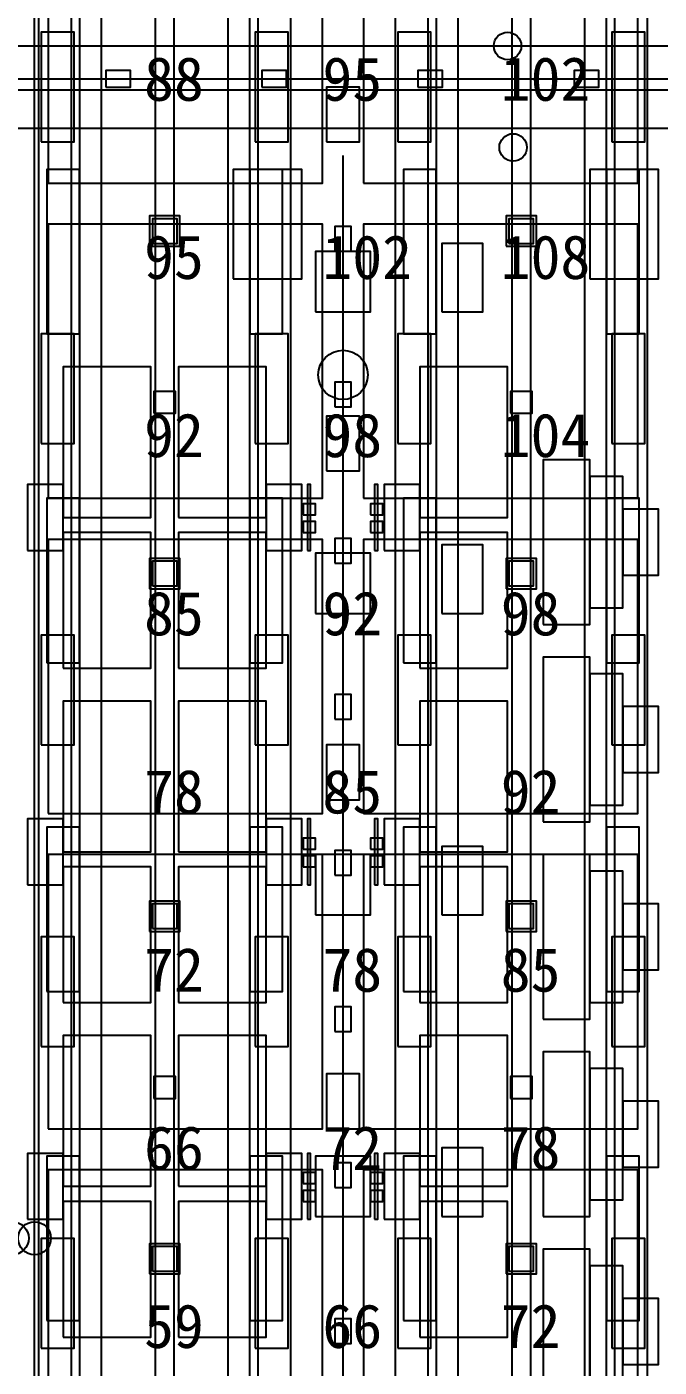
# Model space of a CAD drawing. Header units: metres. Extents: x -1640 to 1560, y -268 to 2338.
# Drawn here: x -142.28 to -119.22, y 1993.3 to 2042.2 of the extents above; entities that cross this region are included whole.
import ezdxf

# ---------------------------------------------------------------- set-up
doc = ezdxf.new("R2010")
doc.units = ezdxf.units.M
for name, color, linetype in [('1F_CHL', 4, 'Continuous'), ('1F_EHS_EXTINGUISHER_HYDRANT_CABINET_CONCEPT', 1, 'Continuous'), ('1F_PUMP', 2, 'Continuous'), ('1F_SCR', 3, 'Continuous'), ('1F_STRUCT_COLUMN', 8, 'Continuous'), ('2F_CSF_LATERAL_RACK_CONCEPT', 9, 'Continuous'), ('2F_RFG', 5, 'Continuous'), ('2F_STRUCT_COLUMN', 8, 'Continuous'), ('2F_VMB', 6, 'Continuous'), ('3F_CLEANROOM_OVERHEAD_PIPE_DUCT_CONCEPT', 9, 'Continuous'), ('3F_EHS_EGRESS_DIST_M', 2, 'Continuous'), ('3F_EHS_EXTINGUISHER_HYDRANT_CABINET_CONCEPT', 1, 'Continuous'), ('3F_EHS_GAS_DETECTOR', 6, 'Continuous'), ('3F_ETCH', 2, 'Continuous'), ('3F_FOUP', 5, 'Continuous'), ('3F_OHT', 9, 'Continuous'), ('3F_OHTV', 1, 'Continuous'), ('3F_PHOTO', 1, 'Continuous'), ('3F_STK', 3, 'Continuous'), ('3F_STRUCT_COLUMN', 8, 'Continuous'), ('3F_TBAR', 6, 'Continuous'), ('4F_FFU', 1, 'Continuous'), ('4F_STRUCT_PLENUM_TRUSS_CONCEPT', 9, 'Continuous'), ('5F_CHL', 4, 'Continuous'), ('5F_EHS_EXTINGUISHER_HYDRANT_CABINET_CONCEPT', 1, 'Continuous'), ('5F_PUMP', 2, 'Continuous'), ('5F_SCR', 3, 'Continuous'), ('5F_STRUCT_COLUMN', 8, 'Continuous'), ('6F_CSF_LATERAL_RACK_CONCEPT', 9, 'Continuous'), ('6F_RFG', 5, 'Continuous'), ('6F_STRUCT_COLUMN', 8, 'Continuous'), ('6F_VMB', 6, 'Continuous'), ('7F_CLEANROOM_OVERHEAD_PIPE_DUCT_CONCEPT', 9, 'Continuous'), ('7F_EHS_EGRESS_DIST_M', 2, 'Continuous'), ('7F_EHS_EXTINGUISHER_HYDRANT_CABINET_CONCEPT', 1, 'Continuous'), ('7F_EHS_GAS_DETECTOR', 6, 'Continuous'), ('7F_ETCH', 2, 'Continuous'), ('7F_FOUP', 5, 'Continuous'), ('7F_OHT', 9, 'Continuous'), ('7F_OHTV', 1, 'Continuous'), ('7F_PHOTO', 1, 'Continuous'), ('7F_STK', 3, 'Continuous'), ('7F_STRUCT_COLUMN', 8, 'Continuous'), ('7F_TBAR', 6, 'Continuous'), ('8F_FFU', 1, 'Continuous'), ('8F_STRUCT_PLENUM_TRUSS_CONCEPT', 9, 'Continuous'), ('UTIL_GAS.BULK_CONCEPT', 2, 'Continuous'), ('UTIL_PCW.R_CONCEPT', 1, 'Continuous'), ('UTIL_PCW.R_RISER', 1, 'Continuous'), ('UTIL_PCW.S_CONCEPT', 6, 'Continuous'), ('UTIL_PCW.S_RISER', 6, 'Continuous')]:
    doc.layers.add(name, color=color, linetype=linetype)

msp = doc.modelspace()

# ---------------------------------------------------------------- linework, layer by layer
at = {"layer": '1F_CHL'}
for points in [[(-127.15, 2031.8), (-125.65, 2031.8), (-125.65, 2034.3), (-127.15, 2034.3)], [(-127.15, 2020.8), (-125.65, 2020.8), (-125.65, 2023.3), (-127.15, 2023.3)], [(-127.15, 2009.8), (-125.65, 2009.8), (-125.65, 2012.3), (-127.15, 2012.3)], [(-127.15, 1998.8), (-125.65, 1998.8), (-125.65, 2001.3), (-127.15, 2001.3)]]:
    msp.add_lwpolyline(points, close=True, dxfattribs=at)
at = {"layer": '1F_EHS_EXTINGUISHER_HYDRANT_CABINET_CONCEPT'}
msp.add_circle((-124.75, 2041.5), 0.5, dxfattribs=at)
at = {"layer": '1F_PUMP'}
for points in [[(-141.75, 2038), (-140.55, 2038), (-140.55, 2042), (-141.75, 2042)], [(-133.95, 2038), (-132.75, 2038), (-132.75, 2042), (-133.95, 2042)], [(-128.75, 2038), (-127.55, 2038), (-127.55, 2042), (-128.75, 2042)], [(-120.95, 2038), (-119.75, 2038), (-119.75, 2042), (-120.95, 2042)], [(-141.75, 2027), (-140.55, 2027), (-140.55, 2031), (-141.75, 2031)], [(-133.95, 2027), (-132.75, 2027), (-132.75, 2031), (-133.95, 2031)], [(-128.75, 2027), (-127.55, 2027), (-127.55, 2031), (-128.75, 2031)], [(-120.95, 2027), (-119.75, 2027), (-119.75, 2031), (-120.95, 2031)], [(-141.75, 2016), (-140.55, 2016), (-140.55, 2020), (-141.75, 2020)], [(-133.95, 2016), (-132.75, 2016), (-132.75, 2020), (-133.95, 2020)], [(-128.75, 2016), (-127.55, 2016), (-127.55, 2020), (-128.75, 2020)], [(-120.95, 2016), (-119.75, 2016), (-119.75, 2020), (-120.95, 2020)], [(-141.75, 2005), (-140.55, 2005), (-140.55, 2009), (-141.75, 2009)], [(-133.95, 2005), (-132.75, 2005), (-132.75, 2009), (-133.95, 2009)], [(-128.75, 2005), (-127.55, 2005), (-127.55, 2009), (-128.75, 2009)], [(-120.95, 2005), (-119.75, 2005), (-119.75, 2009), (-120.95, 2009)], [(-141.75, 1994), (-140.55, 1994), (-140.55, 1998), (-141.75, 1998)], [(-133.95, 1994), (-132.75, 1994), (-132.75, 1998), (-133.95, 1998)], [(-128.75, 1994), (-127.55, 1994), (-127.55, 1998), (-128.75, 1998)], [(-120.95, 1994), (-119.75, 1994), (-119.75, 1998), (-120.95, 1998)]]:
    msp.add_lwpolyline(points, close=True, dxfattribs=at)
at = {"layer": '1F_SCR'}
for points in [[(-131.75, 2031.8), (-129.75, 2031.8), (-129.75, 2034), (-131.75, 2034)], [(-131.75, 2020.8), (-129.75, 2020.8), (-129.75, 2023), (-131.75, 2023)], [(-131.75, 2009.8), (-129.75, 2009.8), (-129.75, 2012), (-131.75, 2012)], [(-131.75, 1998.8), (-129.75, 1998.8), (-129.75, 2001), (-131.75, 2001)]]:
    msp.add_lwpolyline(points, close=True, dxfattribs=at)
at = {"layer": '1F_STRUCT_COLUMN'}
for points in [[(-137.8, 2034.2), (-136.7, 2034.2), (-136.7, 2035.3), (-137.8, 2035.3)], [(-124.8, 2034.2), (-123.7, 2034.2), (-123.7, 2035.3), (-124.8, 2035.3)], [(-137.8, 2021.7), (-136.7, 2021.7), (-136.7, 2022.8), (-137.8, 2022.8)], [(-124.8, 2021.7), (-123.7, 2021.7), (-123.7, 2022.8), (-124.8, 2022.8)], [(-137.8, 2009.2), (-136.7, 2009.2), (-136.7, 2010.3), (-137.8, 2010.3)], [(-124.8, 2009.2), (-123.7, 2009.2), (-123.7, 2010.3), (-124.8, 2010.3)], [(-137.8, 1996.7), (-136.7, 1996.7), (-136.7, 1997.8), (-137.8, 1997.8)], [(-124.8, 1996.7), (-123.7, 1996.7), (-123.7, 1997.8), (-124.8, 1997.8)]]:
    msp.add_lwpolyline(points, close=True, dxfattribs=at)
at = {"layer": '2F_CSF_LATERAL_RACK_CONCEPT'}
for points in [[(-140.35, 1970), (-139.55, 1970), (-139.55, 2113), (-140.35, 2113)], [(-134.95, 1970), (-134.15, 1970), (-134.15, 2113), (-134.95, 2113)], [(-127.35, 1970), (-126.55, 1970), (-126.55, 2113), (-127.35, 2113)], [(-121.95, 1970), (-121.15, 1970), (-121.15, 2113), (-121.95, 2113)]]:
    msp.add_lwpolyline(points, close=True, dxfattribs=at)
at = {"layer": '2F_RFG'}
for points in [[(-141.55, 2031), (-140.35, 2031), (-140.35, 2037), (-141.55, 2037)], [(-134.15, 2031), (-132.95, 2031), (-132.95, 2037), (-134.15, 2037)], [(-128.55, 2031), (-127.35, 2031), (-127.35, 2037), (-128.55, 2037)], [(-121.15, 2031), (-119.95, 2031), (-119.95, 2037), (-121.15, 2037)], [(-141.55, 2019), (-140.35, 2019), (-140.35, 2025), (-141.55, 2025)], [(-134.15, 2019), (-132.95, 2019), (-132.95, 2025), (-134.15, 2025)], [(-128.55, 2019), (-127.35, 2019), (-127.35, 2025), (-128.55, 2025)], [(-121.15, 2019), (-119.95, 2019), (-119.95, 2025), (-121.15, 2025)], [(-141.55, 2007), (-140.35, 2007), (-140.35, 2013), (-141.55, 2013)], [(-134.15, 2007), (-132.95, 2007), (-132.95, 2013), (-134.15, 2013)], [(-128.55, 2007), (-127.35, 2007), (-127.35, 2013), (-128.55, 2013)], [(-121.15, 2007), (-119.95, 2007), (-119.95, 2013), (-121.15, 2013)], [(-141.55, 1995), (-140.35, 1995), (-140.35, 2001), (-141.55, 2001)], [(-134.15, 1995), (-132.95, 1995), (-132.95, 2001), (-134.15, 2001)], [(-128.55, 1995), (-127.35, 1995), (-127.35, 2001), (-128.55, 2001)], [(-121.15, 1995), (-119.95, 1995), (-119.95, 2001), (-121.15, 2001)]]:
    msp.add_lwpolyline(points, close=True, dxfattribs=at)
at = {"layer": '2F_STRUCT_COLUMN'}
for points in [[(-137.7, 2034.3), (-136.8, 2034.3), (-136.8, 2035.2), (-137.7, 2035.2)], [(-124.7, 2034.3), (-123.8, 2034.3), (-123.8, 2035.2), (-124.7, 2035.2)], [(-137.7, 2021.8), (-136.8, 2021.8), (-136.8, 2022.7), (-137.7, 2022.7)], [(-124.7, 2021.8), (-123.8, 2021.8), (-123.8, 2022.7), (-124.7, 2022.7)], [(-137.7, 2009.3), (-136.8, 2009.3), (-136.8, 2010.2), (-137.7, 2010.2)], [(-124.7, 2009.3), (-123.8, 2009.3), (-123.8, 2010.2), (-124.7, 2010.2)], [(-137.7, 1996.8), (-136.8, 1996.8), (-136.8, 1997.7), (-137.7, 1997.7)], [(-124.7, 1996.8), (-123.8, 1996.8), (-123.8, 1997.7), (-124.7, 1997.7)]]:
    msp.add_lwpolyline(points, close=True, dxfattribs=at)
at = {"layer": '2F_VMB'}
for points in [[(-131.35, 2038), (-130.15, 2038), (-130.15, 2040), (-131.35, 2040)], [(-131.35, 2026), (-130.15, 2026), (-130.15, 2028), (-131.35, 2028)], [(-131.35, 2014), (-130.15, 2014), (-130.15, 2016), (-131.35, 2016)], [(-131.35, 2002), (-130.15, 2002), (-130.15, 2004), (-131.35, 2004)]]:
    msp.add_lwpolyline(points, close=True, dxfattribs=at)
at = {"layer": '3F_CLEANROOM_OVERHEAD_PIPE_DUCT_CONCEPT'}
for points in [[(-141.85, 1969), (-140.65, 1969), (-140.65, 2114), (-141.85, 2114)], [(-133.85, 1969), (-132.65, 1969), (-132.65, 2114), (-133.85, 2114)], [(-128.85, 1969), (-127.65, 1969), (-127.65, 2114), (-128.85, 2114)], [(-120.85, 1969), (-119.65, 1969), (-119.65, 2114), (-120.85, 2114)]]:
    msp.add_lwpolyline(points, close=True, dxfattribs=at)
at = {"layer": '3F_EHS_EXTINGUISHER_HYDRANT_CABINET_CONCEPT'}
msp.add_circle((-124.55, 2037.8), 0.5, dxfattribs=at)
at = {"layer": '3F_EHS_GAS_DETECTOR'}
msp.add_circle((-130.75, 2029.5), 0.9, dxfattribs=at)
at = {"layer": '3F_ETCH'}
for points in [[(-123.45, 2020.4), (-121.75, 2020.4), (-121.75, 2026.4), (-123.45, 2026.4)], [(-121.75, 2021), (-120.55, 2021), (-120.55, 2025.8), (-121.75, 2025.8)], [(-120.55, 2022.2), (-119.25, 2022.2), (-119.25, 2024.6), (-120.55, 2024.6)], [(-123.45, 2013.2), (-121.75, 2013.2), (-121.75, 2019.2), (-123.45, 2019.2)], [(-121.75, 2013.8), (-120.55, 2013.8), (-120.55, 2018.6), (-121.75, 2018.6)], [(-120.55, 2015), (-119.25, 2015), (-119.25, 2017.4), (-120.55, 2017.4)], [(-123.45, 2006), (-121.75, 2006), (-121.75, 2012), (-123.45, 2012)], [(-121.75, 2006.6), (-120.55, 2006.6), (-120.55, 2011.4), (-121.75, 2011.4)], [(-120.55, 2007.8), (-119.25, 2007.8), (-119.25, 2010.2), (-120.55, 2010.2)], [(-123.45, 1998.8), (-121.75, 1998.8), (-121.75, 2004.8), (-123.45, 2004.8)], [(-121.75, 1999.4), (-120.55, 1999.4), (-120.55, 2004.2), (-121.75, 2004.2)], [(-120.55, 2000.6), (-119.25, 2000.6), (-119.25, 2003), (-120.55, 2003)], [(-123.45, 1991.6), (-121.75, 1991.6), (-121.75, 1997.6), (-123.45, 1997.6)], [(-121.75, 1992.2), (-120.55, 1992.2), (-120.55, 1997), (-121.75, 1997)], [(-120.55, 1993.4), (-119.25, 1993.4), (-119.25, 1995.8), (-120.55, 1995.8)]]:
    msp.add_lwpolyline(points, close=True, dxfattribs=at)
at = {"layer": '3F_FOUP'}
for points in [[(-132.2, 2024.4), (-131.75, 2024.4), (-131.75, 2024.8), (-132.2, 2024.8)], [(-129.75, 2024.4), (-129.3, 2024.4), (-129.3, 2024.8), (-129.75, 2024.8)], [(-132.2, 2023.75), (-131.75, 2023.75), (-131.75, 2024.15), (-132.2, 2024.15)], [(-129.75, 2023.75), (-129.3, 2023.75), (-129.3, 2024.15), (-129.75, 2024.15)], [(-132.2, 2012.2), (-131.75, 2012.2), (-131.75, 2012.6), (-132.2, 2012.6)], [(-129.75, 2012.2), (-129.3, 2012.2), (-129.3, 2012.6), (-129.75, 2012.6)], [(-132.2, 2011.55), (-131.75, 2011.55), (-131.75, 2011.95), (-132.2, 2011.95)], [(-129.75, 2011.55), (-129.3, 2011.55), (-129.3, 2011.95), (-129.75, 2011.95)], [(-132.2, 2000), (-131.75, 2000), (-131.75, 2000.4), (-132.2, 2000.4)], [(-129.75, 2000), (-129.3, 2000), (-129.3, 2000.4), (-129.75, 2000.4)], [(-132.2, 1999.35), (-131.75, 1999.35), (-131.75, 1999.75), (-132.2, 1999.75)], [(-129.75, 1999.35), (-129.3, 1999.35), (-129.3, 1999.75), (-129.75, 1999.75)]]:
    msp.add_lwpolyline(points, close=True, dxfattribs=at)
at = {"layer": '3F_OHT'}
for p, q in [((-221.5, 2040.3), (-1, 2040.3)), ((-130.75, 1969), (-130.75, 2037.5))]:
    msp.add_line(p, q, dxfattribs=at)
at = {"layer": '3F_OHTV'}
for points in [[(-139.4, 2040), (-138.5, 2040), (-138.5, 2040.6), (-139.4, 2040.6)], [(-133.71, 2040), (-132.81, 2040), (-132.81, 2040.6), (-133.71, 2040.6)], [(-128.02, 2040), (-127.12, 2040), (-127.12, 2040.6), (-128.02, 2040.6)], [(-122.32, 2040), (-121.42, 2040), (-121.42, 2040.6), (-122.32, 2040.6)], [(-131.05, 2034.02), (-130.45, 2034.02), (-130.45, 2034.92), (-131.05, 2034.92)], [(-131.05, 2028.33), (-130.45, 2028.33), (-130.45, 2029.23), (-131.05, 2029.23)], [(-131.05, 2022.63), (-130.45, 2022.63), (-130.45, 2023.53), (-131.05, 2023.53)], [(-131.05, 2016.94), (-130.45, 2016.94), (-130.45, 2017.84), (-131.05, 2017.84)], [(-131.05, 2011.25), (-130.45, 2011.25), (-130.45, 2012.15), (-131.05, 2012.15)], [(-131.05, 2005.55), (-130.45, 2005.55), (-130.45, 2006.45), (-131.05, 2006.45)], [(-131.05, 1999.86), (-130.45, 1999.86), (-130.45, 2000.76), (-131.05, 2000.76)], [(-131.05, 1994.17), (-130.45, 1994.17), (-130.45, 1995.07), (-131.05, 1995.07)]]:
    msp.add_lwpolyline(points, close=True, dxfattribs=at)
at = {"layer": '3F_PHOTO'}
for points in [[(-140.95, 2024.3), (-137.75, 2024.3), (-137.75, 2029.8), (-140.95, 2029.8)], [(-136.75, 2024.3), (-133.55, 2024.3), (-133.55, 2029.8), (-136.75, 2029.8)], [(-127.95, 2024.3), (-124.75, 2024.3), (-124.75, 2029.8), (-127.95, 2029.8)], [(-142.25, 2023.1), (-140.95, 2023.1), (-140.95, 2025.5), (-142.25, 2025.5)], [(-133.55, 2023.1), (-132.25, 2023.1), (-132.25, 2025.5), (-133.55, 2025.5)], [(-129.25, 2023.1), (-127.95, 2023.1), (-127.95, 2025.5), (-129.25, 2025.5)], [(-140.95, 2018.8), (-137.75, 2018.8), (-137.75, 2023.75), (-140.95, 2023.75)], [(-136.75, 2018.8), (-133.55, 2018.8), (-133.55, 2023.75), (-136.75, 2023.75)], [(-127.95, 2018.8), (-124.75, 2018.8), (-124.75, 2023.75), (-127.95, 2023.75)], [(-140.95, 2012.1), (-137.75, 2012.1), (-137.75, 2017.6), (-140.95, 2017.6)], [(-136.75, 2012.1), (-133.55, 2012.1), (-133.55, 2017.6), (-136.75, 2017.6)], [(-127.95, 2012.1), (-124.75, 2012.1), (-124.75, 2017.6), (-127.95, 2017.6)], [(-142.25, 2010.9), (-140.95, 2010.9), (-140.95, 2013.3), (-142.25, 2013.3)], [(-133.55, 2010.9), (-132.25, 2010.9), (-132.25, 2013.3), (-133.55, 2013.3)], [(-129.25, 2010.9), (-127.95, 2010.9), (-127.95, 2013.3), (-129.25, 2013.3)], [(-140.95, 2006.6), (-137.75, 2006.6), (-137.75, 2011.55), (-140.95, 2011.55)], [(-136.75, 2006.6), (-133.55, 2006.6), (-133.55, 2011.55), (-136.75, 2011.55)], [(-127.95, 2006.6), (-124.75, 2006.6), (-124.75, 2011.55), (-127.95, 2011.55)], [(-140.95, 1999.9), (-137.75, 1999.9), (-137.75, 2005.4), (-140.95, 2005.4)], [(-136.75, 1999.9), (-133.55, 1999.9), (-133.55, 2005.4), (-136.75, 2005.4)], [(-127.95, 1999.9), (-124.75, 1999.9), (-124.75, 2005.4), (-127.95, 2005.4)], [(-142.25, 1998.7), (-140.95, 1998.7), (-140.95, 2001.1), (-142.25, 2001.1)], [(-133.55, 1998.7), (-132.25, 1998.7), (-132.25, 2001.1), (-133.55, 2001.1)], [(-129.25, 1998.7), (-127.95, 1998.7), (-127.95, 2001.1), (-129.25, 2001.1)], [(-140.95, 1994.4), (-137.75, 1994.4), (-137.75, 1999.35), (-140.95, 1999.35)], [(-136.75, 1994.4), (-133.55, 1994.4), (-133.55, 1999.35), (-136.75, 1999.35)], [(-127.95, 1994.4), (-124.75, 1994.4), (-124.75, 1999.35), (-127.95, 1999.35)]]:
    msp.add_lwpolyline(points, close=True, dxfattribs=at)
at = {"layer": '3F_STK'}
for points in [[(-134.75, 2033), (-132.25, 2033), (-132.25, 2037), (-134.75, 2037)], [(-121.75, 2033), (-119.25, 2033), (-119.25, 2037), (-121.75, 2037)]]:
    msp.add_lwpolyline(points, close=True, dxfattribs=at)
at = {"layer": '3F_STRUCT_COLUMN'}
for points in [[(-137.65, 2028.1), (-136.85, 2028.1), (-136.85, 2028.9), (-137.65, 2028.9)], [(-124.65, 2028.1), (-123.85, 2028.1), (-123.85, 2028.9), (-124.65, 2028.9)], [(-137.65, 2003.1), (-136.85, 2003.1), (-136.85, 2003.9), (-137.65, 2003.9)], [(-124.65, 2003.1), (-123.85, 2003.1), (-123.85, 2003.9), (-124.65, 2003.9)]]:
    msp.add_lwpolyline(points, close=True, dxfattribs=at)
at = {"layer": '3F_TBAR'}
for points in [[(-132.05, 2023.1), (-131.93, 2023.1), (-131.93, 2025.5), (-132.05, 2025.5)], [(-129.6, 2023.1), (-129.48, 2023.1), (-129.48, 2025.5), (-129.6, 2025.5)], [(-132.05, 2010.9), (-131.93, 2010.9), (-131.93, 2013.3), (-132.05, 2013.3)], [(-129.6, 2010.9), (-129.48, 2010.9), (-129.48, 2013.3), (-129.6, 2013.3)], [(-132.05, 1998.7), (-131.93, 1998.7), (-131.93, 2001.1), (-132.05, 2001.1)], [(-129.6, 1998.7), (-129.48, 1998.7), (-129.48, 2001.1), (-129.6, 2001.1)]]:
    msp.add_lwpolyline(points, close=True, dxfattribs=at)
at = {"layer": '4F_FFU'}
for points in [[(-141.5, 2036.5), (-131.5, 2036.5), (-131.5, 2046.5), (-141.5, 2046.5)], [(-130, 2036.5), (-120, 2036.5), (-120, 2046.5), (-130, 2046.5)], [(-141.5, 2025), (-131.5, 2025), (-131.5, 2035), (-141.5, 2035)], [(-130, 2025), (-120, 2025), (-120, 2035), (-130, 2035)], [(-141.5, 2013.5), (-131.5, 2013.5), (-131.5, 2023.5), (-141.5, 2023.5)], [(-130, 2013.5), (-120, 2013.5), (-120, 2023.5), (-130, 2023.5)], [(-141.5, 2002), (-131.5, 2002), (-131.5, 2012), (-141.5, 2012)], [(-130, 2002), (-120, 2002), (-120, 2012), (-130, 2012)], [(-141.5, 1990.5), (-131.5, 1990.5), (-131.5, 2000.5), (-141.5, 2000.5)], [(-130, 1990.5), (-120, 1990.5), (-120, 2000.5), (-130, 2000.5)]]:
    msp.add_lwpolyline(points, close=True, dxfattribs=at)
at = {"layer": '4F_STRUCT_PLENUM_TRUSS_CONCEPT'}
for points in [[(-137.6, 1966), (-136.9, 1966), (-136.9, 2117), (-137.6, 2117)], [(-124.6, 1966), (-123.9, 1966), (-123.9, 2117), (-124.6, 2117)]]:
    msp.add_lwpolyline(points, close=True, dxfattribs=at)
at = {"layer": '5F_CHL'}
for points in [[(-127.15, 2031.8), (-125.65, 2031.8), (-125.65, 2034.3), (-127.15, 2034.3)], [(-127.15, 2020.8), (-125.65, 2020.8), (-125.65, 2023.3), (-127.15, 2023.3)], [(-127.15, 2009.8), (-125.65, 2009.8), (-125.65, 2012.3), (-127.15, 2012.3)], [(-127.15, 1998.8), (-125.65, 1998.8), (-125.65, 2001.3), (-127.15, 2001.3)]]:
    msp.add_lwpolyline(points, close=True, dxfattribs=at)
at = {"layer": '5F_EHS_EXTINGUISHER_HYDRANT_CABINET_CONCEPT'}
msp.add_circle((-124.75, 2041.5), 0.5, dxfattribs=at)
at = {"layer": '5F_PUMP'}
for points in [[(-141.75, 2038), (-140.55, 2038), (-140.55, 2042), (-141.75, 2042)], [(-133.95, 2038), (-132.75, 2038), (-132.75, 2042), (-133.95, 2042)], [(-128.75, 2038), (-127.55, 2038), (-127.55, 2042), (-128.75, 2042)], [(-120.95, 2038), (-119.75, 2038), (-119.75, 2042), (-120.95, 2042)], [(-141.75, 2027), (-140.55, 2027), (-140.55, 2031), (-141.75, 2031)], [(-133.95, 2027), (-132.75, 2027), (-132.75, 2031), (-133.95, 2031)], [(-128.75, 2027), (-127.55, 2027), (-127.55, 2031), (-128.75, 2031)], [(-120.95, 2027), (-119.75, 2027), (-119.75, 2031), (-120.95, 2031)], [(-141.75, 2016), (-140.55, 2016), (-140.55, 2020), (-141.75, 2020)], [(-133.95, 2016), (-132.75, 2016), (-132.75, 2020), (-133.95, 2020)], [(-128.75, 2016), (-127.55, 2016), (-127.55, 2020), (-128.75, 2020)], [(-120.95, 2016), (-119.75, 2016), (-119.75, 2020), (-120.95, 2020)], [(-141.75, 2005), (-140.55, 2005), (-140.55, 2009), (-141.75, 2009)], [(-133.95, 2005), (-132.75, 2005), (-132.75, 2009), (-133.95, 2009)], [(-128.75, 2005), (-127.55, 2005), (-127.55, 2009), (-128.75, 2009)], [(-120.95, 2005), (-119.75, 2005), (-119.75, 2009), (-120.95, 2009)], [(-141.75, 1994), (-140.55, 1994), (-140.55, 1998), (-141.75, 1998)], [(-133.95, 1994), (-132.75, 1994), (-132.75, 1998), (-133.95, 1998)], [(-128.75, 1994), (-127.55, 1994), (-127.55, 1998), (-128.75, 1998)], [(-120.95, 1994), (-119.75, 1994), (-119.75, 1998), (-120.95, 1998)]]:
    msp.add_lwpolyline(points, close=True, dxfattribs=at)
at = {"layer": '5F_SCR'}
for points in [[(-131.75, 2031.8), (-129.75, 2031.8), (-129.75, 2034), (-131.75, 2034)], [(-131.75, 2020.8), (-129.75, 2020.8), (-129.75, 2023), (-131.75, 2023)], [(-131.75, 2009.8), (-129.75, 2009.8), (-129.75, 2012), (-131.75, 2012)], [(-131.75, 1998.8), (-129.75, 1998.8), (-129.75, 2001), (-131.75, 2001)]]:
    msp.add_lwpolyline(points, close=True, dxfattribs=at)
at = {"layer": '5F_STRUCT_COLUMN'}
for points in [[(-137.8, 2034.2), (-136.7, 2034.2), (-136.7, 2035.3), (-137.8, 2035.3)], [(-124.8, 2034.2), (-123.7, 2034.2), (-123.7, 2035.3), (-124.8, 2035.3)], [(-137.8, 2021.7), (-136.7, 2021.7), (-136.7, 2022.8), (-137.8, 2022.8)], [(-124.8, 2021.7), (-123.7, 2021.7), (-123.7, 2022.8), (-124.8, 2022.8)], [(-137.8, 2009.2), (-136.7, 2009.2), (-136.7, 2010.3), (-137.8, 2010.3)], [(-124.8, 2009.2), (-123.7, 2009.2), (-123.7, 2010.3), (-124.8, 2010.3)], [(-137.8, 1996.7), (-136.7, 1996.7), (-136.7, 1997.8), (-137.8, 1997.8)], [(-124.8, 1996.7), (-123.7, 1996.7), (-123.7, 1997.8), (-124.8, 1997.8)]]:
    msp.add_lwpolyline(points, close=True, dxfattribs=at)
at = {"layer": '6F_CSF_LATERAL_RACK_CONCEPT'}
for points in [[(-140.35, 1970), (-139.55, 1970), (-139.55, 2113), (-140.35, 2113)], [(-134.95, 1970), (-134.15, 1970), (-134.15, 2113), (-134.95, 2113)], [(-127.35, 1970), (-126.55, 1970), (-126.55, 2113), (-127.35, 2113)], [(-121.95, 1970), (-121.15, 1970), (-121.15, 2113), (-121.95, 2113)]]:
    msp.add_lwpolyline(points, close=True, dxfattribs=at)
at = {"layer": '6F_RFG'}
for points in [[(-141.55, 2031), (-140.35, 2031), (-140.35, 2037), (-141.55, 2037)], [(-134.15, 2031), (-132.95, 2031), (-132.95, 2037), (-134.15, 2037)], [(-128.55, 2031), (-127.35, 2031), (-127.35, 2037), (-128.55, 2037)], [(-121.15, 2031), (-119.95, 2031), (-119.95, 2037), (-121.15, 2037)], [(-141.55, 2019), (-140.35, 2019), (-140.35, 2025), (-141.55, 2025)], [(-134.15, 2019), (-132.95, 2019), (-132.95, 2025), (-134.15, 2025)], [(-128.55, 2019), (-127.35, 2019), (-127.35, 2025), (-128.55, 2025)], [(-121.15, 2019), (-119.95, 2019), (-119.95, 2025), (-121.15, 2025)], [(-141.55, 2007), (-140.35, 2007), (-140.35, 2013), (-141.55, 2013)], [(-134.15, 2007), (-132.95, 2007), (-132.95, 2013), (-134.15, 2013)], [(-128.55, 2007), (-127.35, 2007), (-127.35, 2013), (-128.55, 2013)], [(-121.15, 2007), (-119.95, 2007), (-119.95, 2013), (-121.15, 2013)], [(-141.55, 1995), (-140.35, 1995), (-140.35, 2001), (-141.55, 2001)], [(-134.15, 1995), (-132.95, 1995), (-132.95, 2001), (-134.15, 2001)], [(-128.55, 1995), (-127.35, 1995), (-127.35, 2001), (-128.55, 2001)], [(-121.15, 1995), (-119.95, 1995), (-119.95, 2001), (-121.15, 2001)]]:
    msp.add_lwpolyline(points, close=True, dxfattribs=at)
at = {"layer": '6F_STRUCT_COLUMN'}
for points in [[(-137.7, 2034.3), (-136.8, 2034.3), (-136.8, 2035.2), (-137.7, 2035.2)], [(-124.7, 2034.3), (-123.8, 2034.3), (-123.8, 2035.2), (-124.7, 2035.2)], [(-137.7, 2021.8), (-136.8, 2021.8), (-136.8, 2022.7), (-137.7, 2022.7)], [(-124.7, 2021.8), (-123.8, 2021.8), (-123.8, 2022.7), (-124.7, 2022.7)], [(-137.7, 2009.3), (-136.8, 2009.3), (-136.8, 2010.2), (-137.7, 2010.2)], [(-124.7, 2009.3), (-123.8, 2009.3), (-123.8, 2010.2), (-124.7, 2010.2)], [(-137.7, 1996.8), (-136.8, 1996.8), (-136.8, 1997.7), (-137.7, 1997.7)], [(-124.7, 1996.8), (-123.8, 1996.8), (-123.8, 1997.7), (-124.7, 1997.7)]]:
    msp.add_lwpolyline(points, close=True, dxfattribs=at)
at = {"layer": '6F_VMB'}
for points in [[(-131.35, 2038), (-130.15, 2038), (-130.15, 2040), (-131.35, 2040)], [(-131.35, 2026), (-130.15, 2026), (-130.15, 2028), (-131.35, 2028)], [(-131.35, 2014), (-130.15, 2014), (-130.15, 2016), (-131.35, 2016)], [(-131.35, 2002), (-130.15, 2002), (-130.15, 2004), (-131.35, 2004)]]:
    msp.add_lwpolyline(points, close=True, dxfattribs=at)
at = {"layer": '7F_CLEANROOM_OVERHEAD_PIPE_DUCT_CONCEPT'}
for points in [[(-141.85, 1969), (-140.65, 1969), (-140.65, 2114), (-141.85, 2114)], [(-133.85, 1969), (-132.65, 1969), (-132.65, 2114), (-133.85, 2114)], [(-128.85, 1969), (-127.65, 1969), (-127.65, 2114), (-128.85, 2114)], [(-120.85, 1969), (-119.65, 1969), (-119.65, 2114), (-120.85, 2114)]]:
    msp.add_lwpolyline(points, close=True, dxfattribs=at)
at = {"layer": '7F_EHS_EXTINGUISHER_HYDRANT_CABINET_CONCEPT'}
msp.add_circle((-124.55, 2037.8), 0.5, dxfattribs=at)
at = {"layer": '7F_EHS_GAS_DETECTOR'}
msp.add_circle((-130.75, 2029.5), 0.9, dxfattribs=at)
at = {"layer": '7F_ETCH'}
for points in [[(-123.45, 2020.4), (-121.75, 2020.4), (-121.75, 2026.4), (-123.45, 2026.4)], [(-121.75, 2021), (-120.55, 2021), (-120.55, 2025.8), (-121.75, 2025.8)], [(-120.55, 2022.2), (-119.25, 2022.2), (-119.25, 2024.6), (-120.55, 2024.6)], [(-123.45, 2013.2), (-121.75, 2013.2), (-121.75, 2019.2), (-123.45, 2019.2)], [(-121.75, 2013.8), (-120.55, 2013.8), (-120.55, 2018.6), (-121.75, 2018.6)], [(-120.55, 2015), (-119.25, 2015), (-119.25, 2017.4), (-120.55, 2017.4)], [(-123.45, 2006), (-121.75, 2006), (-121.75, 2012), (-123.45, 2012)], [(-121.75, 2006.6), (-120.55, 2006.6), (-120.55, 2011.4), (-121.75, 2011.4)], [(-120.55, 2007.8), (-119.25, 2007.8), (-119.25, 2010.2), (-120.55, 2010.2)], [(-123.45, 1998.8), (-121.75, 1998.8), (-121.75, 2004.8), (-123.45, 2004.8)], [(-121.75, 1999.4), (-120.55, 1999.4), (-120.55, 2004.2), (-121.75, 2004.2)], [(-120.55, 2000.6), (-119.25, 2000.6), (-119.25, 2003), (-120.55, 2003)], [(-123.45, 1991.6), (-121.75, 1991.6), (-121.75, 1997.6), (-123.45, 1997.6)], [(-121.75, 1992.2), (-120.55, 1992.2), (-120.55, 1997), (-121.75, 1997)], [(-120.55, 1993.4), (-119.25, 1993.4), (-119.25, 1995.8), (-120.55, 1995.8)]]:
    msp.add_lwpolyline(points, close=True, dxfattribs=at)
at = {"layer": '7F_FOUP'}
for points in [[(-132.2, 2024.4), (-131.75, 2024.4), (-131.75, 2024.8), (-132.2, 2024.8)], [(-129.75, 2024.4), (-129.3, 2024.4), (-129.3, 2024.8), (-129.75, 2024.8)], [(-132.2, 2023.75), (-131.75, 2023.75), (-131.75, 2024.15), (-132.2, 2024.15)], [(-129.75, 2023.75), (-129.3, 2023.75), (-129.3, 2024.15), (-129.75, 2024.15)], [(-132.2, 2012.2), (-131.75, 2012.2), (-131.75, 2012.6), (-132.2, 2012.6)], [(-129.75, 2012.2), (-129.3, 2012.2), (-129.3, 2012.6), (-129.75, 2012.6)], [(-132.2, 2011.55), (-131.75, 2011.55), (-131.75, 2011.95), (-132.2, 2011.95)], [(-129.75, 2011.55), (-129.3, 2011.55), (-129.3, 2011.95), (-129.75, 2011.95)], [(-132.2, 2000), (-131.75, 2000), (-131.75, 2000.4), (-132.2, 2000.4)], [(-129.75, 2000), (-129.3, 2000), (-129.3, 2000.4), (-129.75, 2000.4)], [(-132.2, 1999.35), (-131.75, 1999.35), (-131.75, 1999.75), (-132.2, 1999.75)], [(-129.75, 1999.35), (-129.3, 1999.35), (-129.3, 1999.75), (-129.75, 1999.75)]]:
    msp.add_lwpolyline(points, close=True, dxfattribs=at)
at = {"layer": '7F_OHT'}
for p, q in [((-221.5, 2040.3), (-1, 2040.3)), ((-130.75, 1969), (-130.75, 2037.5))]:
    msp.add_line(p, q, dxfattribs=at)
at = {"layer": '7F_OHTV'}
for points in [[(-139.4, 2040), (-138.5, 2040), (-138.5, 2040.6), (-139.4, 2040.6)], [(-133.71, 2040), (-132.81, 2040), (-132.81, 2040.6), (-133.71, 2040.6)], [(-128.02, 2040), (-127.12, 2040), (-127.12, 2040.6), (-128.02, 2040.6)], [(-122.32, 2040), (-121.42, 2040), (-121.42, 2040.6), (-122.32, 2040.6)], [(-131.05, 2034.02), (-130.45, 2034.02), (-130.45, 2034.92), (-131.05, 2034.92)], [(-131.05, 2028.33), (-130.45, 2028.33), (-130.45, 2029.23), (-131.05, 2029.23)], [(-131.05, 2022.63), (-130.45, 2022.63), (-130.45, 2023.53), (-131.05, 2023.53)], [(-131.05, 2016.94), (-130.45, 2016.94), (-130.45, 2017.84), (-131.05, 2017.84)], [(-131.05, 2011.25), (-130.45, 2011.25), (-130.45, 2012.15), (-131.05, 2012.15)], [(-131.05, 2005.55), (-130.45, 2005.55), (-130.45, 2006.45), (-131.05, 2006.45)], [(-131.05, 1999.86), (-130.45, 1999.86), (-130.45, 2000.76), (-131.05, 2000.76)], [(-131.05, 1994.17), (-130.45, 1994.17), (-130.45, 1995.07), (-131.05, 1995.07)]]:
    msp.add_lwpolyline(points, close=True, dxfattribs=at)
at = {"layer": '7F_PHOTO'}
for points in [[(-140.95, 2024.3), (-137.75, 2024.3), (-137.75, 2029.8), (-140.95, 2029.8)], [(-136.75, 2024.3), (-133.55, 2024.3), (-133.55, 2029.8), (-136.75, 2029.8)], [(-127.95, 2024.3), (-124.75, 2024.3), (-124.75, 2029.8), (-127.95, 2029.8)], [(-142.25, 2023.1), (-140.95, 2023.1), (-140.95, 2025.5), (-142.25, 2025.5)], [(-133.55, 2023.1), (-132.25, 2023.1), (-132.25, 2025.5), (-133.55, 2025.5)], [(-129.25, 2023.1), (-127.95, 2023.1), (-127.95, 2025.5), (-129.25, 2025.5)], [(-140.95, 2018.8), (-137.75, 2018.8), (-137.75, 2023.75), (-140.95, 2023.75)], [(-136.75, 2018.8), (-133.55, 2018.8), (-133.55, 2023.75), (-136.75, 2023.75)], [(-127.95, 2018.8), (-124.75, 2018.8), (-124.75, 2023.75), (-127.95, 2023.75)], [(-140.95, 2012.1), (-137.75, 2012.1), (-137.75, 2017.6), (-140.95, 2017.6)], [(-136.75, 2012.1), (-133.55, 2012.1), (-133.55, 2017.6), (-136.75, 2017.6)], [(-127.95, 2012.1), (-124.75, 2012.1), (-124.75, 2017.6), (-127.95, 2017.6)], [(-142.25, 2010.9), (-140.95, 2010.9), (-140.95, 2013.3), (-142.25, 2013.3)], [(-133.55, 2010.9), (-132.25, 2010.9), (-132.25, 2013.3), (-133.55, 2013.3)], [(-129.25, 2010.9), (-127.95, 2010.9), (-127.95, 2013.3), (-129.25, 2013.3)], [(-140.95, 2006.6), (-137.75, 2006.6), (-137.75, 2011.55), (-140.95, 2011.55)], [(-136.75, 2006.6), (-133.55, 2006.6), (-133.55, 2011.55), (-136.75, 2011.55)], [(-127.95, 2006.6), (-124.75, 2006.6), (-124.75, 2011.55), (-127.95, 2011.55)], [(-140.95, 1999.9), (-137.75, 1999.9), (-137.75, 2005.4), (-140.95, 2005.4)], [(-136.75, 1999.9), (-133.55, 1999.9), (-133.55, 2005.4), (-136.75, 2005.4)], [(-127.95, 1999.9), (-124.75, 1999.9), (-124.75, 2005.4), (-127.95, 2005.4)], [(-142.25, 1998.7), (-140.95, 1998.7), (-140.95, 2001.1), (-142.25, 2001.1)], [(-133.55, 1998.7), (-132.25, 1998.7), (-132.25, 2001.1), (-133.55, 2001.1)], [(-129.25, 1998.7), (-127.95, 1998.7), (-127.95, 2001.1), (-129.25, 2001.1)], [(-140.95, 1994.4), (-137.75, 1994.4), (-137.75, 1999.35), (-140.95, 1999.35)], [(-136.75, 1994.4), (-133.55, 1994.4), (-133.55, 1999.35), (-136.75, 1999.35)], [(-127.95, 1994.4), (-124.75, 1994.4), (-124.75, 1999.35), (-127.95, 1999.35)]]:
    msp.add_lwpolyline(points, close=True, dxfattribs=at)
at = {"layer": '7F_STK'}
for points in [[(-134.75, 2033), (-132.25, 2033), (-132.25, 2037), (-134.75, 2037)], [(-121.75, 2033), (-119.25, 2033), (-119.25, 2037), (-121.75, 2037)]]:
    msp.add_lwpolyline(points, close=True, dxfattribs=at)
at = {"layer": '7F_STRUCT_COLUMN'}
for points in [[(-137.65, 2028.1), (-136.85, 2028.1), (-136.85, 2028.9), (-137.65, 2028.9)], [(-124.65, 2028.1), (-123.85, 2028.1), (-123.85, 2028.9), (-124.65, 2028.9)], [(-137.65, 2003.1), (-136.85, 2003.1), (-136.85, 2003.9), (-137.65, 2003.9)], [(-124.65, 2003.1), (-123.85, 2003.1), (-123.85, 2003.9), (-124.65, 2003.9)]]:
    msp.add_lwpolyline(points, close=True, dxfattribs=at)
at = {"layer": '7F_TBAR'}
for points in [[(-132.05, 2023.1), (-131.93, 2023.1), (-131.93, 2025.5), (-132.05, 2025.5)], [(-129.6, 2023.1), (-129.48, 2023.1), (-129.48, 2025.5), (-129.6, 2025.5)], [(-132.05, 2010.9), (-131.93, 2010.9), (-131.93, 2013.3), (-132.05, 2013.3)], [(-129.6, 2010.9), (-129.48, 2010.9), (-129.48, 2013.3), (-129.6, 2013.3)], [(-132.05, 1998.7), (-131.93, 1998.7), (-131.93, 2001.1), (-132.05, 2001.1)], [(-129.6, 1998.7), (-129.48, 1998.7), (-129.48, 2001.1), (-129.6, 2001.1)]]:
    msp.add_lwpolyline(points, close=True, dxfattribs=at)
at = {"layer": '8F_FFU'}
for points in [[(-141.5, 2036.5), (-131.5, 2036.5), (-131.5, 2046.5), (-141.5, 2046.5)], [(-130, 2036.5), (-120, 2036.5), (-120, 2046.5), (-130, 2046.5)], [(-141.5, 2025), (-131.5, 2025), (-131.5, 2035), (-141.5, 2035)], [(-130, 2025), (-120, 2025), (-120, 2035), (-130, 2035)], [(-141.5, 2013.5), (-131.5, 2013.5), (-131.5, 2023.5), (-141.5, 2023.5)], [(-130, 2013.5), (-120, 2013.5), (-120, 2023.5), (-130, 2023.5)], [(-141.5, 2002), (-131.5, 2002), (-131.5, 2012), (-141.5, 2012)], [(-130, 2002), (-120, 2002), (-120, 2012), (-130, 2012)], [(-141.5, 1990.5), (-131.5, 1990.5), (-131.5, 2000.5), (-141.5, 2000.5)], [(-130, 1990.5), (-120, 1990.5), (-120, 2000.5), (-130, 2000.5)]]:
    msp.add_lwpolyline(points, close=True, dxfattribs=at)
at = {"layer": '8F_STRUCT_PLENUM_TRUSS_CONCEPT'}
for points in [[(-137.6, 1966), (-136.9, 1966), (-136.9, 2117), (-137.6, 2117)], [(-124.6, 1966), (-123.9, 1966), (-123.9, 2117), (-124.6, 2117)]]:
    msp.add_lwpolyline(points, close=True, dxfattribs=at)
at = {"layer": 'UTIL_GAS.BULK_CONCEPT'}
msp.add_line((-468.35, 2041.5), (-2.65, 2041.5), dxfattribs=at)
msp.add_line((-468.35, 2041.5), (-2.65, 2041.5), dxfattribs=at)
at = {"layer": 'UTIL_PCW.R_CONCEPT'}
for p, q in [((-141.995, 1971.78), (-141.995, 2111.23)), ((-141.995, 1971.78), (-141.995, 2111.23)), ((-468.4, 2039.9), (-2.6, 2039.9)), ((-468.4, 2039.9), (-2.6, 2039.9))]:
    msp.add_line(p, q, dxfattribs=at)
at = {"layer": 'UTIL_PCW.R_RISER'}
msp.add_circle((-141.995, 1998.005), 0.6, dxfattribs=at)
msp.add_circle((-141.995, 1998.005), 0.6, dxfattribs=at)
at = {"layer": 'UTIL_PCW.S_CONCEPT'}
msp.add_line((-468.4, 2038.5), (-2.6, 2038.5), dxfattribs=at)
msp.add_line((-468.4, 2038.5), (-2.6, 2038.5), dxfattribs=at)
at = {"layer": 'UTIL_PCW.S_RISER'}
msp.add_circle((-142.805, 1998.005), 0.6, dxfattribs=at)
msp.add_circle((-142.805, 1998.005), 0.6, dxfattribs=at)

# ---------------------------------------------------------------- texts
at = {"layer": '3F_EHS_EGRESS_DIST_M'}
for s, p in [('88', (-138, 2039.5)), ('95', (-131.5, 2039.5)), ('102', (-125, 2039.5)), ('95', (-138, 2033)), ('102', (-131.5, 2033)), ('108', (-125, 2033)), ('92', (-138, 2026.5)), ('98', (-131.5, 2026.5)), ('104', (-125, 2026.5)), ('85', (-138, 2020)), ('92', (-131.5, 2020)), ('98', (-125, 2020)), ('78', (-138, 2013.5)), ('85', (-131.5, 2013.5)), ('92', (-125, 2013.5)), ('72', (-138, 2007)), ('78', (-131.5, 2007)), ('85', (-125, 2007)), ('66', (-138, 2000.5)), ('72', (-131.5, 2000.5)), ('78', (-125, 2000.5)), ('59', (-138, 1994)), ('66', (-131.5, 1994)), ('72', (-125, 1994))]:
    msp.add_text(s, height=1.6, dxfattribs=at).set_placement(p)
at = {"layer": '7F_EHS_EGRESS_DIST_M'}
for s, p in [('88', (-138, 2039.5)), ('95', (-131.5, 2039.5)), ('102', (-125, 2039.5)), ('95', (-138, 2033)), ('102', (-131.5, 2033)), ('108', (-125, 2033)), ('92', (-138, 2026.5)), ('98', (-131.5, 2026.5)), ('104', (-125, 2026.5)), ('85', (-138, 2020)), ('92', (-131.5, 2020)), ('98', (-125, 2020)), ('78', (-138, 2013.5)), ('85', (-131.5, 2013.5)), ('92', (-125, 2013.5)), ('72', (-138, 2007)), ('78', (-131.5, 2007)), ('85', (-125, 2007)), ('66', (-138, 2000.5)), ('72', (-131.5, 2000.5)), ('78', (-125, 2000.5)), ('59', (-138, 1994)), ('66', (-131.5, 1994)), ('72', (-125, 1994))]:
    msp.add_text(s, height=1.6, dxfattribs=at).set_placement(p)

doc.saveas('drawing.dxf')
